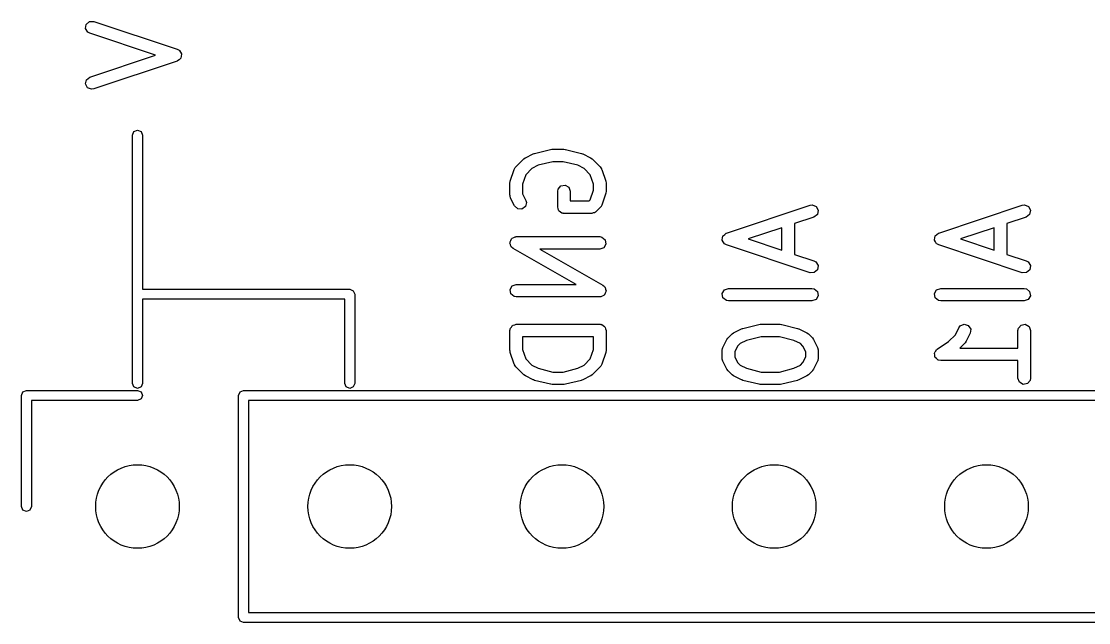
# Model space of a CAD drawing. Extents: x 133.2 to 158.9, y -108.1 to -92.6.
# Drawn here: x 133.23 to 146, y -108.07 to -100.87 of the extents above; entities that cross this region are included whole.
import ezdxf

# ---------------------------------------------------------------- set-up
doc = ezdxf.new("R2010")
doc.units = 0
doc.layers.add('BLACK', color=7, linetype='CONTINUOUS')

msp = doc.modelspace()

# ---------------------------------------------------------------- linework, layer by layer
at = {"layer": 'BLACK', "linetype": 'CONTINUOUS'}
for p, q in [((134.006, -100.909), (134.045, -100.875)), ((134.045, -100.875), (134.096, -100.873)), ((134.096, -100.873), (135.096, -101.206)), ((133.999, -100.959), (134.006, -100.909)), ((134.026, -101.003), (133.999, -100.959)), ((134.049, -101.015), (134.026, -101.003)), ((134.835, -101.278), (134.049, -101.015)), ((134.049, -101.54), (134.835, -101.278)), ((135.096, -101.206), (135.119, -101.219)), ((135.119, -101.219), (135.12, -101.221)), ((135.12, -101.221), (135.122, -101.222)), ((135.122, -101.222), (135.133, -101.242)), ((135.133, -101.242), (135.146, -101.263)), ((135.147, -101.267), (135.142, -101.29)), ((135.146, -101.263), (135.146, -101.265)), ((135.146, -101.265), (135.147, -101.267)), ((135.096, -101.349), (134.096, -101.682)), ((135.098, -101.347), (135.096, -101.349)), ((135.1, -101.347), (135.098, -101.347)), ((135.118, -101.332), (135.1, -101.347)), ((135.136, -101.317), (135.118, -101.332)), ((135.137, -101.315), (135.136, -101.317)), ((135.138, -101.313), (135.137, -101.315)), ((135.142, -101.29), (135.138, -101.313)), ((134.008, -101.572), (134.049, -101.54)), ((133.998, -101.622), (134.008, -101.572)), ((134.023, -101.667), (133.998, -101.622)), ((134.07, -101.686), (134.023, -101.667)), ((134.096, -101.682), (134.07, -101.686)), ((134.578, -102.193), (134.62, -102.175)), ((134.62, -102.175), (134.662, -102.193)), ((134.56, -102.235), (134.578, -102.193)), ((134.56, -105.207), (134.56, -102.235)), ((134.662, -102.193), (134.68, -102.235)), ((134.68, -102.235), (134.68, -104.08)), ((139.372, -102.453), (139.563, -102.405)), ((139.563, -102.405), (139.578, -102.404)), ((139.578, -102.404), (139.581, -102.403)), ((139.581, -102.403), (139.724, -102.403)), ((139.724, -102.403), (139.739, -102.405)), ((139.739, -102.405), (139.742, -102.405)), ((139.742, -102.405), (139.932, -102.453)), ((139.147, -102.615), (139.242, -102.52)), ((139.242, -102.52), (139.261, -102.507)), ((139.261, -102.507), (139.262, -102.506)), ((139.262, -102.506), (139.357, -102.458)), ((139.357, -102.458), (139.369, -102.455)), ((139.369, -102.455), (139.372, -102.453)), ((139.59, -102.553), (139.417, -102.596)), ((139.715, -102.553), (139.59, -102.553)), ((139.888, -102.596), (139.715, -102.553)), ((139.932, -102.453), (139.944, -102.458)), ((139.944, -102.458), (139.948, -102.458)), ((139.948, -102.458), (140.043, -102.506)), ((140.043, -102.506), (140.061, -102.519)), ((140.061, -102.519), (140.063, -102.52)), ((140.063, -102.52), (140.158, -102.615)), ((139.081, -102.787), (139.129, -102.645)), ((139.129, -102.645), (139.141, -102.622)), ((139.141, -102.622), (139.145, -102.619)), ((139.145, -102.619), (139.147, -102.615)), ((139.34, -102.635), (139.266, -102.709)), ((139.417, -102.596), (139.34, -102.635)), ((139.965, -102.635), (139.888, -102.596)), ((140.039, -102.709), (139.965, -102.635)), ((140.158, -102.615), (140.173, -102.637)), ((140.173, -102.637), (140.173, -102.641)), ((140.173, -102.641), (140.176, -102.645)), ((140.176, -102.645), (140.224, -102.787)), ((139.077, -102.811), (139.081, -102.789)), ((139.077, -102.954), (139.077, -102.811)), ((139.081, -102.789), (139.081, -102.787)), ((139.266, -102.709), (139.227, -102.823)), ((140.077, -102.823), (140.039, -102.709)), ((140.224, -102.787), (140.227, -102.81)), ((140.227, -102.81), (140.227, -102.811)), ((140.227, -102.811), (140.227, -102.906)), ((139.227, -102.823), (139.227, -102.936)), ((139.227, -102.936), (139.267, -103.016)), ((139.649, -102.906), (139.653, -102.881)), ((139.649, -103.097), (139.649, -102.906)), ((139.653, -102.881), (139.686, -102.841)), ((139.686, -102.841), (139.737, -102.833)), ((139.737, -102.833), (139.781, -102.858)), ((139.781, -102.858), (139.799, -102.906)), ((139.799, -102.906), (139.799, -103.022)), ((140.039, -103.009), (140.077, -102.894)), ((140.077, -102.894), (140.077, -102.823)), ((140.224, -102.93), (140.176, -103.073)), ((140.227, -102.906), (140.223, -102.929)), ((140.223, -102.929), (140.224, -102.93)), ((139.079, -102.958), (139.077, -102.954)), ((139.078, -102.963), (139.079, -102.958)), ((139.085, -102.988), (139.078, -102.963)), ((139.133, -103.083), (139.085, -102.988)), ((139.275, -103.041), (139.263, -103.091)), ((139.267, -103.016), (139.275, -103.041)), ((139.799, -103.022), (140.026, -103.022)), ((140.026, -103.022), (140.039, -103.009)), ((140.176, -103.073), (140.164, -103.096)), ((141.669, -103.407), (142.669, -103.073)), ((142.669, -103.073), (142.694, -103.07)), ((142.694, -103.07), (142.742, -103.088)), ((144.209, -103.407), (145.209, -103.073)), ((145.209, -103.073), (145.234, -103.07)), ((145.234, -103.07), (145.282, -103.088)), ((139.17, -103.118), (139.133, -103.083)), ((139.221, -103.121), (139.17, -103.118)), ((139.263, -103.091), (139.221, -103.121)), ((139.655, -103.115), (139.649, -103.097)), ((139.659, -103.134), (139.655, -103.115)), ((139.664, -103.139), (139.659, -103.134)), ((139.666, -103.145), (139.664, -103.139)), ((139.683, -103.155), (139.666, -103.145)), ((139.698, -103.167), (139.683, -103.155)), ((139.708, -103.169), (139.698, -103.167)), ((139.711, -103.171), (139.708, -103.169)), ((139.714, -103.17), (139.711, -103.171)), ((139.724, -103.172), (139.714, -103.17)), ((140.057, -103.172), (139.724, -103.172)), ((140.073, -103.166), (140.057, -103.172)), ((140.089, -103.165), (140.073, -103.166)), ((140.102, -103.155), (140.089, -103.165)), ((140.105, -103.154), (140.102, -103.155)), ((140.106, -103.153), (140.105, -103.154)), ((140.11, -103.15), (140.106, -103.153)), ((140.158, -103.102), (140.11, -103.15)), ((140.16, -103.098), (140.158, -103.102)), ((140.164, -103.096), (140.16, -103.098)), ((142.756, -103.184), (142.716, -103.216)), ((142.742, -103.088), (142.767, -103.134)), ((142.767, -103.134), (142.756, -103.184)), ((145.296, -103.184), (145.256, -103.216)), ((145.282, -103.088), (145.307, -103.134)), ((145.307, -103.134), (145.296, -103.184)), ((142.716, -103.216), (142.482, -103.294)), ((142.482, -103.294), (142.482, -103.662)), ((145.256, -103.216), (145.022, -103.294)), ((145.022, -103.294), (145.022, -103.662)), ((139.104, -103.468), (139.122, -103.461)), ((139.122, -103.461), (139.139, -103.452)), ((139.139, -103.452), (139.146, -103.453)), ((139.146, -103.453), (139.152, -103.45)), ((139.152, -103.45), (140.152, -103.45)), ((140.152, -103.45), (140.178, -103.455)), ((140.178, -103.455), (140.217, -103.488)), ((141.623, -103.466), (141.626, -103.442)), ((141.626, -103.442), (141.628, -103.441)), ((141.628, -103.439), (141.647, -103.424)), ((141.628, -103.441), (141.628, -103.439)), ((141.647, -103.424), (141.665, -103.408)), ((141.665, -103.408), (141.667, -103.408)), ((141.667, -103.408), (141.669, -103.407)), ((142.332, -103.344), (141.93, -103.478)), ((142.332, -103.612), (142.332, -103.344)), ((144.163, -103.466), (144.166, -103.442)), ((144.166, -103.442), (144.168, -103.441)), ((144.168, -103.439), (144.187, -103.424)), ((144.168, -103.441), (144.168, -103.439)), ((144.187, -103.424), (144.205, -103.408)), ((144.205, -103.408), (144.207, -103.408)), ((144.207, -103.408), (144.209, -103.407)), ((144.872, -103.344), (144.47, -103.478)), ((144.872, -103.612), (144.872, -103.344)), ((139.077, -103.526), (139.08, -103.519)), ((139.084, -103.544), (139.077, -103.526)), ((139.079, -103.512), (139.088, -103.496)), ((139.08, -103.519), (139.079, -103.512)), ((139.087, -103.563), (139.084, -103.544)), ((139.093, -103.567), (139.087, -103.563)), ((139.088, -103.496), (139.095, -103.478)), ((139.095, -103.574), (139.093, -103.567)), ((139.095, -103.478), (139.101, -103.474)), ((139.115, -103.591), (139.095, -103.574)), ((139.101, -103.474), (139.104, -103.468)), ((140.201, -103.583), (140.152, -103.6)), ((140.226, -103.538), (140.201, -103.583)), ((140.217, -103.488), (140.226, -103.538)), ((141.618, -103.489), (141.623, -103.466)), ((141.619, -103.491), (141.618, -103.489)), ((141.619, -103.493), (141.619, -103.491)), ((141.631, -103.513), (141.619, -103.493)), ((141.643, -103.534), (141.631, -103.513)), ((141.645, -103.535), (141.643, -103.534)), ((141.646, -103.537), (141.645, -103.535)), ((141.669, -103.549), (141.646, -103.537)), ((142.669, -103.882), (141.669, -103.549)), ((141.93, -103.478), (142.332, -103.612)), ((144.158, -103.489), (144.163, -103.466)), ((144.159, -103.491), (144.158, -103.489)), ((144.159, -103.493), (144.159, -103.491)), ((144.171, -103.513), (144.159, -103.493)), ((144.183, -103.534), (144.171, -103.513)), ((144.185, -103.535), (144.183, -103.534)), ((144.186, -103.537), (144.185, -103.535)), ((144.209, -103.549), (144.186, -103.537)), ((145.209, -103.882), (144.209, -103.549)), ((144.47, -103.478), (144.872, -103.612)), ((139.87, -104.022), (139.115, -103.591)), ((140.152, -103.6), (139.435, -103.6)), ((139.435, -103.6), (140.19, -104.032)), ((142.482, -103.662), (142.716, -103.74)), ((145.022, -103.662), (145.256, -103.74)), ((142.716, -103.74), (142.739, -103.752)), ((142.739, -103.752), (142.766, -103.796)), ((142.766, -103.796), (142.758, -103.847)), ((145.256, -103.74), (145.279, -103.752)), ((145.279, -103.752), (145.306, -103.796)), ((145.306, -103.796), (145.298, -103.847)), ((142.72, -103.881), (142.669, -103.882)), ((142.758, -103.847), (142.72, -103.881)), ((145.26, -103.881), (145.209, -103.882)), ((145.298, -103.847), (145.26, -103.881)), ((134.68, -104.08), (137.16, -104.08)), ((137.16, -104.08), (137.202, -104.098)), ((137.202, -104.098), (137.22, -104.14)), ((139.079, -104.084), (139.104, -104.039)), ((139.087, -104.134), (139.079, -104.084)), ((139.104, -104.039), (139.152, -104.022)), ((139.152, -104.022), (139.87, -104.022)), ((140.19, -104.032), (140.21, -104.048)), ((140.21, -104.048), (140.212, -104.055)), ((140.212, -104.055), (140.217, -104.059)), ((140.217, -104.059), (140.221, -104.078)), ((140.221, -104.078), (140.227, -104.097)), ((140.227, -104.097), (140.225, -104.103)), ((141.619, -104.131), (141.644, -104.087)), ((141.644, -104.087), (141.692, -104.07)), ((141.692, -104.07), (142.692, -104.07)), ((142.692, -104.07), (142.718, -104.074)), ((142.718, -104.074), (142.757, -104.107)), ((144.159, -104.131), (144.184, -104.087)), ((144.184, -104.087), (144.232, -104.07)), ((144.232, -104.07), (145.232, -104.07)), ((145.232, -104.07), (145.258, -104.074)), ((145.258, -104.074), (145.297, -104.107)), ((137.1, -104.2), (134.68, -104.2)), ((134.68, -104.2), (134.68, -105.207)), ((137.1, -105.207), (137.1, -104.2)), ((137.22, -104.14), (137.22, -105.207)), ((139.127, -104.167), (139.087, -104.134)), ((139.152, -104.172), (139.127, -104.167)), ((140.152, -104.172), (139.152, -104.172)), ((140.159, -104.17), (140.152, -104.172)), ((140.166, -104.171), (140.159, -104.17)), ((140.182, -104.161), (140.166, -104.171)), ((140.201, -104.154), (140.182, -104.161)), ((140.204, -104.148), (140.201, -104.154)), ((140.21, -104.145), (140.204, -104.148)), ((140.217, -104.127), (140.21, -104.145)), ((140.226, -104.11), (140.217, -104.127)), ((140.225, -104.103), (140.226, -104.11)), ((141.627, -104.182), (141.619, -104.131)), ((141.667, -104.215), (141.627, -104.182)), ((141.692, -104.22), (141.667, -104.215)), ((142.692, -104.22), (141.692, -104.22)), ((142.741, -104.202), (142.692, -104.22)), ((142.766, -104.158), (142.741, -104.202)), ((142.757, -104.107), (142.766, -104.158)), ((144.167, -104.182), (144.159, -104.131)), ((144.207, -104.215), (144.167, -104.182)), ((144.232, -104.22), (144.207, -104.215)), ((145.232, -104.22), (144.232, -104.22)), ((145.281, -104.202), (145.232, -104.22)), ((145.306, -104.158), (145.281, -104.202)), ((145.297, -104.107), (145.306, -104.158)), ((139.077, -104.573), (139.079, -104.563)), ((139.077, -104.811), (139.077, -104.573)), ((139.079, -104.56), (139.08, -104.557)), ((139.079, -104.563), (139.079, -104.56)), ((139.08, -104.557), (139.082, -104.547)), ((139.082, -104.547), (139.094, -104.533)), ((139.094, -104.533), (139.104, -104.516)), ((139.104, -104.516), (139.111, -104.513)), ((139.111, -104.513), (139.115, -104.508)), ((139.115, -104.508), (139.134, -104.505)), ((139.134, -104.505), (139.152, -104.498)), ((139.152, -104.498), (140.152, -104.498)), ((140.152, -104.498), (140.162, -104.5)), ((140.162, -104.5), (140.165, -104.499)), ((140.165, -104.499), (140.168, -104.501)), ((140.168, -104.501), (140.178, -104.503)), ((140.178, -104.503), (140.193, -104.515)), ((140.193, -104.515), (140.21, -104.525)), ((140.21, -104.525), (140.212, -104.531)), ((140.212, -104.531), (140.217, -104.536)), ((140.217, -104.536), (140.221, -104.555)), ((140.221, -104.555), (140.227, -104.573)), ((140.227, -104.573), (140.227, -104.811)), ((141.735, -104.615), (141.753, -104.602)), ((141.753, -104.602), (141.754, -104.601)), ((141.754, -104.601), (141.849, -104.554)), ((141.849, -104.554), (141.862, -104.55)), ((141.862, -104.55), (141.865, -104.548)), ((141.865, -104.548), (142.055, -104.5)), ((142.055, -104.5), (142.07, -104.499)), ((142.07, -104.499), (142.073, -104.498)), ((142.073, -104.498), (142.311, -104.498)), ((142.311, -104.498), (142.326, -104.501)), ((142.326, -104.501), (142.33, -104.5)), ((142.33, -104.5), (142.52, -104.548)), ((142.52, -104.548), (142.532, -104.553)), ((142.532, -104.553), (142.535, -104.554)), ((142.535, -104.554), (142.631, -104.601)), ((142.631, -104.601), (142.649, -104.615)), ((144.409, -104.624), (144.451, -104.54)), ((144.451, -104.54), (144.467, -104.519)), ((144.467, -104.519), (144.514, -104.498)), ((144.514, -104.498), (144.563, -104.513)), ((144.585, -104.607), (144.538, -104.702)), ((144.563, -104.513), (144.591, -104.556)), ((144.591, -104.556), (144.585, -104.607)), ((145.157, -104.573), (145.162, -104.547)), ((145.157, -104.784), (145.157, -104.573)), ((145.162, -104.547), (145.195, -104.508)), ((145.195, -104.508), (145.245, -104.499)), ((145.245, -104.499), (145.29, -104.525)), ((145.29, -104.525), (145.307, -104.573)), ((145.307, -104.573), (145.307, -105.145)), ((139.227, -104.648), (139.227, -104.799)), ((140.077, -104.648), (139.227, -104.648)), ((140.077, -104.799), (140.077, -104.648)), ((141.625, -104.778), (141.673, -104.682)), ((141.673, -104.682), (141.686, -104.664)), ((141.686, -104.664), (141.687, -104.663)), ((141.687, -104.663), (141.735, -104.615)), ((141.832, -104.73), (141.802, -104.76)), ((141.909, -104.691), (141.832, -104.73)), ((142.083, -104.648), (141.909, -104.691)), ((142.302, -104.648), (142.083, -104.648)), ((142.476, -104.691), (142.302, -104.648)), ((142.553, -104.73), (142.476, -104.691)), ((142.583, -104.76), (142.553, -104.73)), ((142.649, -104.615), (142.65, -104.615)), ((142.65, -104.615), (142.698, -104.663)), ((142.698, -104.663), (142.711, -104.681)), ((142.711, -104.681), (142.712, -104.682)), ((142.712, -104.682), (142.759, -104.778)), ((144.191, -104.796), (144.327, -104.705)), ((144.327, -104.705), (144.409, -104.624)), ((144.524, -104.721), (144.461, -104.784)), ((144.538, -104.702), (144.524, -104.72)), ((144.524, -104.72), (144.524, -104.721)), ((139.078, -104.813), (139.077, -104.811)), ((139.081, -104.835), (139.078, -104.813)), ((139.129, -104.978), (139.081, -104.835)), ((139.227, -104.799), (139.266, -104.914)), ((140.039, -104.914), (140.077, -104.799)), ((140.224, -104.835), (140.176, -104.978)), ((140.227, -104.811), (140.223, -104.833)), ((140.223, -104.833), (140.224, -104.835)), ((141.617, -104.811), (141.622, -104.786)), ((141.617, -104.906), (141.617, -104.811)), ((141.622, -104.786), (141.625, -104.782)), ((141.625, -104.782), (141.625, -104.778)), ((141.802, -104.76), (141.767, -104.829)), ((141.767, -104.829), (141.767, -104.889)), ((142.617, -104.829), (142.583, -104.76)), ((142.617, -104.889), (142.617, -104.829)), ((142.759, -104.778), (142.767, -104.803)), ((142.767, -104.803), (142.766, -104.807)), ((142.766, -104.807), (142.767, -104.811)), ((142.767, -104.811), (142.767, -104.906)), ((144.159, -104.846), (144.161, -104.842)), ((144.162, -104.867), (144.159, -104.846)), ((144.16, -104.838), (144.173, -104.82)), ((144.161, -104.842), (144.16, -104.838)), ((144.173, -104.82), (144.184, -104.801)), ((144.184, -104.801), (144.188, -104.8)), ((144.188, -104.8), (144.191, -104.796)), ((144.461, -104.784), (145.157, -104.784)), ((139.132, -104.981), (139.129, -104.978)), ((139.132, -104.986), (139.132, -104.981)), ((139.147, -105.007), (139.132, -104.986)), ((139.266, -104.914), (139.34, -104.988)), ((139.34, -104.988), (139.417, -105.026)), ((139.888, -105.026), (139.965, -104.988)), ((139.965, -104.988), (140.039, -104.914)), ((140.176, -104.978), (140.164, -105.001)), ((141.619, -104.911), (141.617, -104.906)), ((141.618, -104.915), (141.619, -104.911)), ((141.625, -104.94), (141.618, -104.915)), ((141.673, -105.035), (141.625, -104.94)), ((141.767, -104.889), (141.802, -104.957)), ((141.802, -104.957), (141.832, -104.988)), ((141.832, -104.988), (141.909, -105.026)), ((142.476, -105.026), (142.553, -104.988)), ((142.553, -104.988), (142.583, -104.957)), ((142.583, -104.957), (142.617, -104.889)), ((142.759, -104.94), (142.712, -105.035)), ((142.76, -104.936), (142.759, -104.94)), ((142.763, -104.932), (142.76, -104.936)), ((142.767, -104.906), (142.763, -104.932)), ((144.164, -104.889), (144.162, -104.867)), ((144.167, -104.892), (144.164, -104.889)), ((144.167, -104.896), (144.167, -104.892)), ((144.184, -104.91), (144.167, -104.896)), ((144.199, -104.926), (144.184, -104.91)), ((144.203, -104.927), (144.199, -104.926)), ((144.207, -104.929), (144.203, -104.927)), ((144.232, -104.934), (144.207, -104.929)), ((145.157, -104.934), (144.232, -104.934)), ((145.157, -105.145), (145.157, -104.934)), ((139.242, -105.102), (139.147, -105.007)), ((139.244, -105.103), (139.242, -105.102)), ((139.262, -105.116), (139.244, -105.103)), ((139.357, -105.164), (139.262, -105.116)), ((139.417, -105.026), (139.59, -105.07)), ((139.59, -105.07), (139.715, -105.07)), ((139.715, -105.07), (139.888, -105.026)), ((140.043, -105.116), (139.948, -105.164)), ((140.044, -105.115), (140.043, -105.116)), ((140.063, -105.102), (140.044, -105.115)), ((140.158, -105.007), (140.063, -105.102)), ((140.16, -105.003), (140.158, -105.007)), ((140.164, -105.001), (140.16, -105.003)), ((141.674, -105.036), (141.673, -105.035)), ((141.687, -105.055), (141.674, -105.036)), ((141.735, -105.102), (141.687, -105.055)), ((141.736, -105.103), (141.735, -105.102)), ((141.754, -105.116), (141.736, -105.103)), ((141.849, -105.164), (141.754, -105.116)), ((141.909, -105.026), (142.083, -105.07)), ((142.083, -105.07), (142.302, -105.07)), ((142.302, -105.07), (142.476, -105.026)), ((142.631, -105.116), (142.535, -105.164)), ((142.632, -105.115), (142.631, -105.116)), ((142.65, -105.102), (142.632, -105.115)), ((142.698, -105.055), (142.65, -105.102)), ((142.712, -105.035), (142.698, -105.053)), ((142.698, -105.053), (142.698, -105.055)), ((134.578, -105.249), (134.56, -105.207)), ((134.62, -105.267), (134.578, -105.249)), ((134.662, -105.249), (134.62, -105.267)), ((134.68, -105.207), (134.662, -105.249)), ((137.118, -105.249), (137.1, -105.207)), ((137.16, -105.267), (137.118, -105.249)), ((137.202, -105.249), (137.16, -105.267)), ((137.22, -105.207), (137.202, -105.249)), ((139.36, -105.164), (139.357, -105.164)), ((139.372, -105.17), (139.36, -105.164)), ((139.563, -105.217), (139.372, -105.17)), ((139.566, -105.217), (139.563, -105.217)), ((139.581, -105.22), (139.566, -105.217)), ((139.724, -105.22), (139.581, -105.22)), ((139.727, -105.218), (139.724, -105.22)), ((139.742, -105.217), (139.727, -105.218)), ((139.932, -105.17), (139.742, -105.217)), ((139.935, -105.168), (139.932, -105.17)), ((139.948, -105.164), (139.935, -105.168)), ((141.853, -105.164), (141.849, -105.164)), ((141.865, -105.17), (141.853, -105.164)), ((142.055, -105.217), (141.865, -105.17)), ((142.059, -105.217), (142.055, -105.217)), ((142.073, -105.22), (142.059, -105.217)), ((142.311, -105.22), (142.073, -105.22)), ((142.315, -105.218), (142.311, -105.22)), ((142.33, -105.217), (142.315, -105.218)), ((142.52, -105.17), (142.33, -105.217)), ((142.523, -105.168), (142.52, -105.17)), ((142.535, -105.164), (142.523, -105.168)), ((145.175, -105.193), (145.157, -105.145)), ((145.219, -105.218), (145.175, -105.193)), ((145.27, -105.209), (145.219, -105.218)), ((145.303, -105.17), (145.27, -105.209)), ((145.307, -105.145), (145.303, -105.17)), ((133.23, -105.35), (133.248, -105.308)), ((133.23, -106.68), (133.23, -105.35)), ((133.248, -105.308), (133.29, -105.29)), ((133.29, -105.29), (134.62, -105.29)), ((134.62, -105.29), (134.662, -105.308)), ((134.662, -105.308), (134.68, -105.35)), ((134.68, -105.35), (134.662, -105.392)), ((135.83, -105.35), (135.848, -105.308)), ((135.83, -108.01), (135.83, -105.35)), ((135.848, -105.308), (135.89, -105.29)), ((135.89, -105.29), (158.81, -105.29)), ((134.62, -105.41), (133.35, -105.41)), ((133.35, -105.41), (133.35, -106.68)), ((134.662, -105.392), (134.62, -105.41)), ((135.95, -105.41), (135.95, -107.95)), ((158.75, -105.41), (135.95, -105.41)), ((133.248, -106.722), (133.23, -106.68)), ((133.29, -106.74), (133.248, -106.722)), ((133.332, -106.722), (133.29, -106.74)), ((133.35, -106.68), (133.332, -106.722)), ((135.848, -108.052), (135.83, -108.01)), ((135.89, -108.07), (135.848, -108.052)), ((135.95, -107.95), (158.75, -107.95)), ((158.81, -108.07), (135.89, -108.07))]:
    msp.add_line(p, q, dxfattribs=at)
at = {"layer": 'BLACK'}
for centre in [(134.62, -106.68), (137.16, -106.68), (139.7, -106.68), (142.24, -106.68), (144.78, -106.68)]:
    msp.add_circle(centre, 0.5, dxfattribs=at)

doc.saveas('drawing.dxf')
